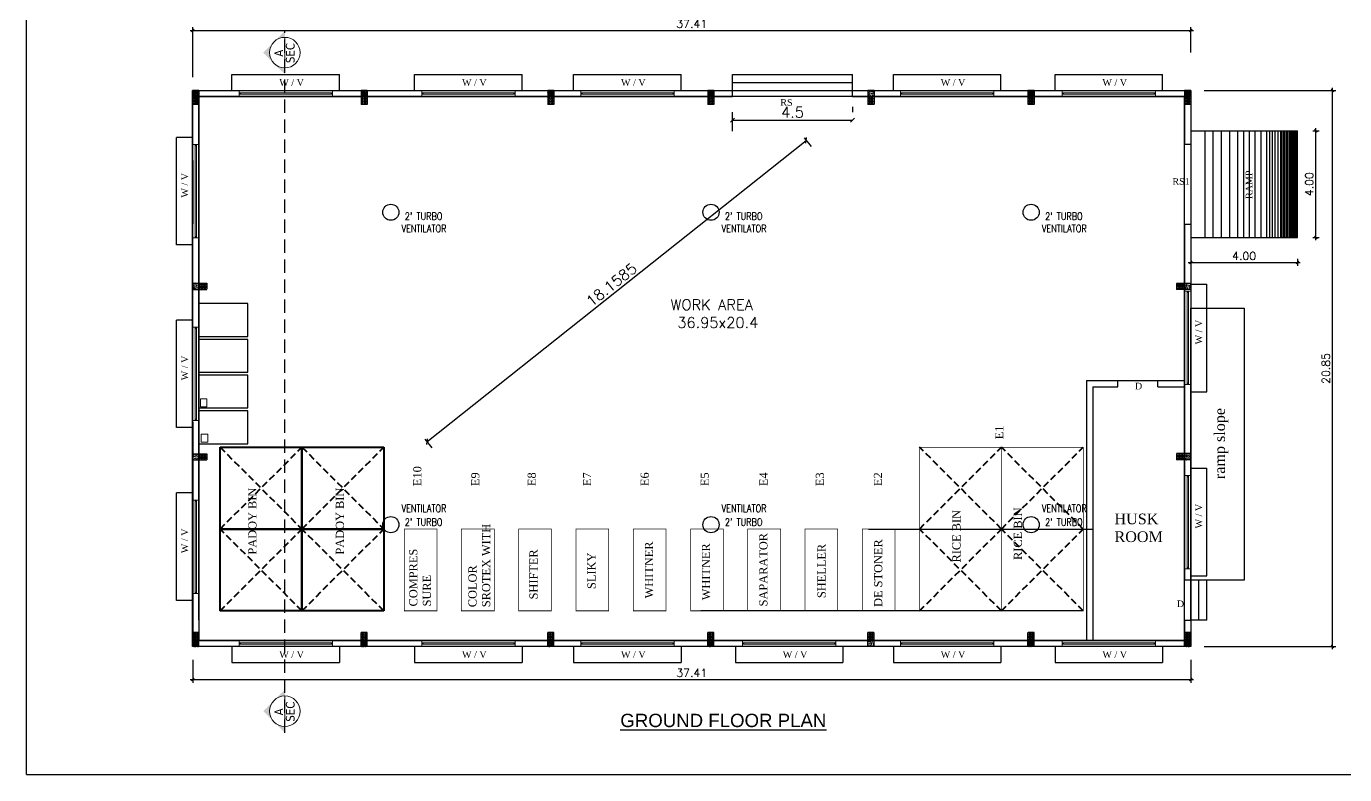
# Model space of a CAD drawing. Header units: metres. Extents: x 45752 to 165956, y -20087 to -17423.
# Drawn here: x 165832.45 to 165881.86, y -17618.93 to -17590.87 of the extents above; entities that cross this region are included whole.
import ezdxf
from ezdxf.enums import TextEntityAlignment as Align

# ---------------------------------------------------------------- set-up
doc = ezdxf.new("R2010")
doc.units = ezdxf.units.M
doc.header["$MEASUREMENT"] = 0
for name, pattern in [('CENTERX2', [20.32, 12.7, -2.54, 2.54, -2.54]), ('HIDDEN', [0.375, 0.25, -0.125]), ('HIDDEN2', [0.1875, 0.125, -0.0625])]:
    doc.linetypes.add(name, pattern=pattern)
doc.layers.get('0').update_dxf_attribs({"linetype": 'CONTINUOUS', "lineweight": 30})
doc.layers.get('Defpoints').update_dxf_attribs({"linetype": 'CONTINUOUS'})
for name, color, linetype, lineweight in [('2.5 Door-Window', 6, 'CONTINUOUS', 9), ('BLK_1_FLR_0_WASH', 243, 'CONTINUOUS', 5), ('COLUMN', 11, 'CONTINUOUS', 30), ('DIM', 8, 'CONTINUOUS', 25), ('DIME', 4, 'CONTINUOUS', 25), ('DIST_EXIT', 7, 'CONTINUOUS', 0), ('G.TEXT', 7, 'CONTINUOUS', 18), ('GRID CIRCULE', 8, 'CONTINUOUS', 18), ('WALL', 7, 'CONTINUOUS', 40)]:
    doc.layers.add(name, color=color, linetype=linetype, lineweight=lineweight)
for name, color, linetype in [('3.2 ELE1', 3, 'CONTINUOUS'), ('5.1 TEXT', 7, 'CENTERX2'), ('BLK_1_FLR_0_CARPET_AREA', 14, 'CONTINUOUS'), ('BLK_1_FLR_0_EXIT_WIDTH_DOOR', 2, 'CONTINUOUS'), ('BLK_1_FLR_0_REGULAR_ROOM_1', 4, 'CONTINUOUS'), ('BLK_1_FLR_0_URINAL', 235, 'CONTINUOUS'), ('BLK_1_FLR_0_WATER_CLOSET', 213, 'CONTINUOUS'), ('concrete beam', 219, 'CONTINUOUS'), ('EL-DP', 200, 'CONTINUOUS'), ('frame', 253, 'CONTINUOUS'), ('HACH', 8, 'CONTINUOUS'), ('road', 1, 'CONTINUOUS'), ('STEX', 1, 'CONTINUOUS'), ('Sub', 3, 'HIDDEN2'), ('Text', 4, 'CONTINUOUS'), ('TEXT-1', 6, 'CONTINUOUS')]:
    doc.layers.add(name, color=color, linetype=linetype)
doc.layers.add('BLK_1_COVERED_AREA', color=140, linetype='CONTINUOUS', plot=False)
doc.layers.add('BLK_1_FLR_0_BLT_UP_AREA', color=45, linetype='CONTINUOUS', plot=False)
doc.styles.add('NOS.', font='times.ttf')
doc.styles.add('ROMANS', font='romans')
doc.styles.add('ROMANT', font='arial.ttf')
doc.styles.add('RS', font='romans.shx')
doc.styles.get("Standard").update_dxf_attribs({"font": 'romans.shx'})
doc.styles.add('Title block Rev. text', font='tahoma.ttf')
doc.dimstyles.new('my1', dxfattribs={"dimtxt": 0.3, "dimasz": 0.1, "dimexe": 0.12, "dimexo": 0.5, "dimgap": 0.1, "dimtad": 1, "dimtoh": 1, "dimzin": 3, "dimdsep": 46, "dimtxsty": 'RS', "dimblk": 'OBLIQUE', "dimcen": 0.09, "dimdle": 0.1, "dimclrd": 8, "dimclre": 8, "dimclrt": 4, "dimadec": 0, "dimazin": 0, "dimtfac": 1, "dimtofl": 0, "dimtmove": 0, "dimatfit": 3, "dimldrblk": 'OBLIQUE', "dimfxl": 0, "dimtolj": 1, "dimtzin": 0, "dimarcsym": 0})
doc.dimstyles.get("Standard").update_dxf_attribs({"dimtxt": 0.4, "dimasz": 0.15, "dimexe": 0.3, "dimexo": 0.5, "dimgap": 0.1, "dimtad": 1, "dimtoh": 1, "dimdec": 4, "dimzin": 11, "dimdsep": 46, "dimtxsty": 'ROMANS', "dimblk": 'OBLIQUE', "dimcen": 0.09375, "dimadec": 0, "dimazin": 0, "dimtfac": 1, "dimtdec": 4, "dimtofl": 0, "dimtmove": 2, "dimatfit": 3, "dimfxl": 0, "dimtolj": 1, "dimtzin": 0, "dimarcsym": 0})
pattern_1 = [(320, (2625.09171, 1555.362774), (-0.0062752135, -0.0717260183), [0.0075, -0.0825]), (265, (2625.09171, 1555.362774), (0.0752192134, 0.0138751334), [0.006, -0.066]), (10.4514, (2625.091186, 1555.3568), (0.0689439542, -0.0578509382), [0.006374019, -0.0701142112]), (316.1842, (2625.11171, 1555.362774), (-0.0165519014, -0.1067241049), [0.01125, -0.12375]), (6.6356, (2625.11033, 1555.35388), (0.097411787, -0.0934662706), [0.0095610288, -0.1051713]), (261.1842, (2625.11171, 1555.36277), (0.09741186, -0.0934661945), [0.009, -0.099]), (291, (2625.10671, 1555.352774), (-0.0402618891, -0.0596907052), [0.0075, -0.0825]), (236, (2625.10671, 1555.352774), (0.0725150045, -0.0243315332), [0.006, -0.066]), (341.4514, (2625.10335, 1555.3478), (0.0322530497, -0.0840222629), [0.006374019, -0.0701142112]), (307.5, (2625.091708, 1555.362774), (0.03328938538, -0.00121598553), [0, -0.0652, 0, -0.067, 0, -0.06625]), (277.5, (2625.09171, 1555.362774), (0.0394411712, -0.02630695374), [0, -0.0382, 0, -0.0637, 0, -0.02525]), (237.5, (2625.091708, 1555.385074), (-0.00225548717, -0.05338224362), [0, -0.025, 0, -0.078, 0, -0.1035]), (227.5, (2625.09171, 1555.395074), (0.0100104982, -0.0583186169), [0, -0.0325, 0, -0.0518, 0, -0.0735])]

# ---------------------------------------------------------------- blocks, each defined once
blk = doc.blocks.new('ERERER')
at = {"layer": '2.5 Door-Window', "linetype": 'Continuous'}
for points in [[(417046, 159693), (417046, 159643), (417096, 159643), (417096, 159693)], [(420495, 159693), (420495, 159643), (420546, 159643), (420546, 159693)]]:
    blk.add_hatch(color=256, dxfattribs=at).paths.add_polyline_path(points)
for p, q in [((417046, 159693), (420546, 159693)), ((417046, 159643), (420546, 159643))]:
    blk.add_line(p, q, dxfattribs=at)
blk.add_lwpolyline([(417046, 159783), (420546, 159783), (420546, 159553), (417046, 159553), (417046, 159783)], dxfattribs=at)
for points in [[(417096, 159693), (417046, 159693), (417046, 159643), (417096, 159643)], [(420495, 159693), (420546, 159693), (420546, 159643), (420495, 159643)]]:
    blk.add_lwpolyline(points, close=True, dxfattribs=at)
blk = doc.blocks.new('col')
at = {"layer": 'concrete beam'}
h = blk.add_hatch(dxfattribs=at)
h.set_pattern_fill('AR-CONC', color=256, scale=0.01, angle=-90, style=0)
h.set_pattern_definition(pattern_1)
h.paths.add_polyline_path([(0.115, 0), (0.115, 0.23), (-0.115, 0.23), (-0.115, 0)])
h = blk.add_hatch(dxfattribs=at)
h.set_pattern_fill('AR-CONC', color=256, scale=0.01, angle=-90, style=0)
h.set_pattern_definition(pattern_1)
h.paths.add_polyline_path([(0.115, 0), (0.115, 0.23), (-0.115, 0.23), (-0.115, 0)])
for p, q in [((-0.115, 0), (-0.115, 0.23)), ((0.115, 0.23), (-0.115, 0.23)), ((-0.115, 0), (-0.115, 0.23)), ((0.115, 0), (-0.115, 0)), ((0.115, 0), (-0.115, 0)), ((0.115, 0), (0.115, 0.23)), ((0.115, 0), (0.115, 0.23))]:
    blk.add_line(p, q, dxfattribs=at)
at = {"layer": 'frame'}
for p, q in [((-0.115, 0.23), (-0.115, 0.53)), ((-0.115, 0.23), (-0.115, 0.53)), ((0.113, 0.53), (-0.113, 0.53)), ((0.113, 0.53), (-0.113, 0.53)), ((-0.003, 0.24), (-0.003, 0.53)), ((-0.003, 0.24), (-0.003, 0.53)), ((0.003, 0.24), (0.003, 0.53)), ((0.003, 0.24), (0.003, 0.53)), ((0.115, 0.23), (0.115, 0.53)), ((0.115, 0.23), (0.115, 0.53)), ((-0.003, 0.432), (-0.115, 0.432)), ((-0.003, 0.432), (-0.115, 0.432)), ((-0.003, 0.428), (-0.115, 0.428)), ((-0.003, 0.428), (-0.115, 0.428)), ((-0.003, 0.333), (-0.115, 0.333)), ((-0.003, 0.333), (-0.115, 0.333)), ((-0.003, 0.327), (-0.115, 0.327)), ((-0.003, 0.327), (-0.115, 0.327)), ((0.115, 0.24), (-0.115, 0.24)), ((0.115, 0.24), (-0.115, 0.24)), ((0.113, 0.23), (-0.113, 0.23)), ((0.113, 0.23), (-0.113, 0.23)), ((0.115, 0.432), (0.003, 0.432)), ((0.115, 0.432), (0.003, 0.432)), ((0.115, 0.428), (0.003, 0.428)), ((0.115, 0.428), (0.003, 0.428)), ((0.115, 0.333), (0.003, 0.333)), ((0.115, 0.333), (0.003, 0.333)), ((0.115, 0.327), (0.003, 0.327)), ((0.115, 0.327), (0.003, 0.327))]:
    blk.add_line(p, q, dxfattribs=at)
for centre in [(-0.06, 0.48), (-0.06, 0.48), (-0.06, 0.38), (-0.06, 0.38), (-0.06, 0.28), (-0.06, 0.28), (0.06, 0.48), (0.06, 0.48), (0.06, 0.38), (0.06, 0.38), (0.06, 0.28), (0.06, 0.28)]:
    blk.add_circle(centre, 0.014, dxfattribs=at)
blk = doc.blocks.new('_Oblique')
at = {"color": 0, "linetype": 'ByBlock', "lineweight": -2}
blk.add_line((-0.5, -0.5), (0.5, 0.5), dxfattribs=at)
blk = doc.blocks.new('*D127')
at = {"layer": 'Defpoints', "color": 0, "linetype": 'Continuous'}
for p in [(165876.097, -17599.091), (165880.097, -17599.091), (165880.097, -17599.729)]:
    blk.add_point(p, dxfattribs=at)
at = {"layer": 'DIM', "color": 8, "linetype": 'Continuous', "lineweight": -2}
for p, q in [((165876.097, -17599.591), (165876.097, -17599.849)), ((165880.097, -17599.591), (165880.097, -17599.849)), ((165875.997, -17599.729), (165880.197, -17599.729))]:
    blk.add_line(p, q, dxfattribs=at)
at = {"layer": 'DIM', "color": 8, "linetype": 'Continuous', "lineweight": -2, "xscale": 0.1, "yscale": 0.1, "zscale": 0.1, "rotation": 180}
blk.add_blockref('_Oblique', (165876.097, -17599.729), dxfattribs=at)
at = {"layer": 'DIM', "color": 8, "linetype": 'Continuous', "lineweight": -2, "xscale": 0.1, "yscale": 0.1, "zscale": 0.1}
blk.add_blockref('_Oblique', (165880.097, -17599.729), dxfattribs=at)
at = {"layer": 'DIM', "color": 4, "linetype": 'Continuous', "insert": (165878.097, -17599.479), "char_height": 0.3, "attachment_point": 5, "style": 'RS'}
blk.add_mtext('\\A1;4.00', dxfattribs=at)
blk = doc.blocks.new('*D128')
at = {"layer": 'Defpoints', "color": 0, "linetype": 'Continuous'}
for p in [(165880.169, -17594.788), (165880.79, -17594.788), (165880.169, -17598.788)]:
    blk.add_point(p, dxfattribs=at)
at = {"layer": 'DIM', "color": 8, "linetype": 'Continuous', "lineweight": -2}
for p, q in [((165880.79, -17598.888), (165880.79, -17594.688)), ((165880.669, -17594.788), (165880.91, -17594.788)), ((165880.669, -17598.788), (165880.91, -17598.788))]:
    blk.add_line(p, q, dxfattribs=at)
at = {"layer": 'DIM', "color": 8, "linetype": 'Continuous', "lineweight": -2, "xscale": 0.1, "yscale": 0.1, "zscale": 0.1}
for p, rotation in [((165880.79, -17594.788), 90), ((165880.79, -17598.788), 270)]:
    blk.add_blockref('_Oblique', p, dxfattribs=dict(at, rotation=rotation))
at = {"layer": 'DIM', "color": 4, "linetype": 'Continuous', "insert": (165880.54, -17596.788), "char_height": 0.3, "attachment_point": 5, "rotation": 90, "style": 'RS'}
blk.add_mtext('\\A1;4.00', dxfattribs=at)
blk = doc.blocks.new('*D129')
at = {"layer": 'Defpoints', "color": 0}
for p in [(165861.29, -17594.657), (165861.677, -17595.144), (165847.074, -17605.955)]:
    blk.add_point(p, dxfattribs=at)
at = {"layer": 'DIST_EXIT', "color": 0, "lineweight": -2}
for p, q in [((165847.462, -17606.443), (165861.677, -17595.144)), ((165861.601, -17595.048), (165861.864, -17595.379)), ((165847.386, -17606.347), (165847.649, -17606.678))]:
    blk.add_line(p, q, dxfattribs=at)
at = {"layer": 'DIST_EXIT', "color": 0, "lineweight": -2, "xscale": 0.15, "yscale": 0.15, "zscale": 0.15}
for p, rotation in [((165861.677, -17595.144), 38.47865675703114), ((165847.462, -17606.443), 218.4786567570311)]:
    blk.add_blockref('_Oblique', p, dxfattribs=dict(at, rotation=rotation))
at = {"layer": 'DIST_EXIT', "color": 0, "insert": (165854.383, -17600.559), "char_height": 0.4, "attachment_point": 5, "rotation": 38.4787, "style": 'ROMANS'}
blk.add_mtext('\\A1;18.1585', dxfattribs=at)
blk = doc.blocks.new('*D130')
at = {"layer": 'BLK_1_FLR_0_EXIT_WIDTH_DOOR', "color": 0, "lineweight": -2}
for p, q in [((165858.919, -17594.8), (165858.919, -17594.091)), ((165863.419, -17593.891), (165863.419, -17594.091)), ((165858.919, -17594.391), (165863.419, -17594.391))]:
    blk.add_line(p, q, dxfattribs=at)
at = {"layer": 'Defpoints', "color": 0}
for p in [(165863.419, -17594.391), (165863.419, -17594.391), (165858.919, -17595.3)]:
    blk.add_point(p, dxfattribs=at)
at = {"layer": 'BLK_1_FLR_0_EXIT_WIDTH_DOOR', "color": 0, "lineweight": -2, "xscale": 0.15, "yscale": 0.15, "zscale": 0.15, "rotation": 180}
blk.add_blockref('_Oblique', (165858.919, -17594.391), dxfattribs=at)
at = {"layer": 'BLK_1_FLR_0_EXIT_WIDTH_DOOR', "color": 0, "lineweight": -2, "xscale": 0.15, "yscale": 0.15, "zscale": 0.15}
blk.add_blockref('_Oblique', (165863.419, -17594.391), dxfattribs=at)
at = {"layer": 'BLK_1_FLR_0_EXIT_WIDTH_DOOR', "color": 0, "insert": (165861.169, -17594.091), "char_height": 0.4, "attachment_point": 5, "style": 'ROMANS'}
blk.add_mtext('\\A1;4.5', dxfattribs=at)
blk = doc.blocks.new('*D131')
at = {"layer": 'Defpoints', "color": 0}
for p in [(165876.097, -17591.024), (165876.097, -17592.355), (165838.684, -17593.272)]:
    blk.add_point(p, dxfattribs=at)
at = {"layer": 'road', "color": 8, "lineweight": -2}
for p, q in [((165838.584, -17591.024), (165876.197, -17591.024)), ((165838.684, -17592.772), (165838.684, -17590.904)), ((165876.097, -17591.855), (165876.097, -17590.904))]:
    blk.add_line(p, q, dxfattribs=at)
at = {"layer": 'road', "color": 8, "lineweight": -2, "xscale": 0.1, "yscale": 0.1, "zscale": 0.1, "rotation": 180}
blk.add_blockref('_Oblique', (165838.684, -17591.024), dxfattribs=at)
at = {"layer": 'road', "color": 8, "lineweight": -2, "xscale": 0.1, "yscale": 0.1, "zscale": 0.1}
blk.add_blockref('_Oblique', (165876.097, -17591.024), dxfattribs=at)
at = {"layer": 'road', "color": 4, "insert": (165857.39, -17590.774), "char_height": 0.3, "attachment_point": 5, "style": 'RS'}
blk.add_mtext('\\A1;37.41', dxfattribs=at)
blk = doc.blocks.new('*D132')
at = {"layer": 'Defpoints', "color": 0}
for p in [(165838.684, -17614.123), (165876.097, -17614.123), (165876.097, -17615.361)]:
    blk.add_point(p, dxfattribs=at)
at = {"layer": 'road', "color": 8, "lineweight": -2}
for p, q in [((165838.684, -17614.623), (165838.684, -17615.481)), ((165876.097, -17614.623), (165876.097, -17615.481)), ((165838.584, -17615.361), (165876.197, -17615.361))]:
    blk.add_line(p, q, dxfattribs=at)
at = {"layer": 'road', "color": 8, "lineweight": -2, "xscale": 0.1, "yscale": 0.1, "zscale": 0.1, "rotation": 180}
blk.add_blockref('_Oblique', (165838.684, -17615.361), dxfattribs=at)
at = {"layer": 'road', "color": 8, "lineweight": -2, "xscale": 0.1, "yscale": 0.1, "zscale": 0.1}
blk.add_blockref('_Oblique', (165876.097, -17615.361), dxfattribs=at)
at = {"layer": 'road', "color": 4, "insert": (165857.39, -17615.111), "char_height": 0.3, "attachment_point": 5, "style": 'RS'}
blk.add_mtext('\\A1;37.41', dxfattribs=at)
blk = doc.blocks.new('*D133')
at = {"layer": 'Defpoints', "color": 0}
for p in [(165876.097, -17593.272), (165881.413, -17593.272), (165876.097, -17614.123)]:
    blk.add_point(p, dxfattribs=at)
at = {"layer": 'road', "color": 8, "lineweight": -2}
for p, q in [((165876.597, -17593.272), (165881.533, -17593.272)), ((165881.413, -17614.223), (165881.413, -17593.172)), ((165876.597, -17614.123), (165881.533, -17614.123))]:
    blk.add_line(p, q, dxfattribs=at)
at = {"layer": 'road', "color": 8, "lineweight": -2, "xscale": 0.1, "yscale": 0.1, "zscale": 0.1}
for p, rotation in [((165881.413, -17593.272), 90), ((165881.413, -17614.123), 270)]:
    blk.add_blockref('_Oblique', p, dxfattribs=dict(at, rotation=rotation))
at = {"layer": 'road', "color": 4, "insert": (165881.163, -17603.697), "char_height": 0.3, "attachment_point": 5, "rotation": 90, "style": 'RS'}
blk.add_mtext('\\A1;20.85', dxfattribs=at)

msp = doc.modelspace()

# ---------------------------------------------------------------- hatches: boundary and pattern name
at = {"layer": 'GRID CIRCULE'}
h = msp.add_hatch(dxfattribs=at)
h.set_pattern_fill('ANSI31', color=256, scale=0.001185, angle=270, style=0)
h.set_pattern_definition([(225, (165958.9701889, -17003.19657401), (-0.00010471825134, 0.00010471825134), [])])
h.paths.add_polyline_path([(165841.73395, -17591.45002, -0.19891237), (165842.13845, -17591.28247), (165842.13845, -17591.04552)])
h.paths.add_polyline_path([(165841.73395, -17591.45002), (165841.32945, -17591.85452), (165841.73395, -17592.25902, -0.19891237), (165841.5664, -17591.85452, -0.19891237)])
h.paths.add_polyline_path([(165842.13845, -17592.66352), (165842.13845, -17592.42657, -0.19891237), (165841.73395, -17592.25902)])
h = msp.add_hatch(dxfattribs=at)
h.set_pattern_fill('ANSI31', color=256, scale=0.001185, angle=270, style=0)
h.set_pattern_definition([(225, (165958.9701889, -17027.89172994), (-0.00010471825134, 0.00010471825134), [])])
h.paths.add_polyline_path([(165841.73395, -17616.14518, -0.19891237), (165842.13845, -17615.97763), (165842.13845, -17615.74068)])
h.paths.add_polyline_path([(165841.73395, -17616.14518), (165841.32945, -17616.54967), (165841.73395, -17616.95417, -0.19891237), (165841.5664, -17616.54967, -0.19891237)])
h.paths.add_polyline_path([(165842.13845, -17617.35867), (165842.13845, -17617.12172, -0.19891237), (165841.73395, -17616.95417)])

# ---------------------------------------------------------------- linework, layer by layer
for p, q in [((165842.77995, -17608.95154), (165842.77995, -17608.07395)), ((165845.84662, -17608.95154), (165845.84662, -17608.07395))]:
    msp.add_line(p, q)
at = {"color": 8}
for p, q in [((165864.01541, -17609.71813), (165872.44757, -17609.71808)), ((165859.41542, -17612.78482), (165857.729, -17612.78476)), ((165872.06542, -17612.78478), (165859.41542, -17612.78482))]:
    msp.add_line(p, q, dxfattribs=at)
at = {"layer": '3.2 ELE1', "linetype": 'Continuous'}
for p, q in [((165840.15584, -17593.27163), (165840.15584, -17592.67163)), ((165844.18754, -17593.27163), (165844.18754, -17592.67163)), ((165847.00475, -17593.27163), (165847.00475, -17592.67163)), ((165851.03645, -17593.27163), (165851.03645, -17592.67163)), ((165852.96405, -17593.27163), (165852.96405, -17592.67163)), ((165856.99575, -17593.27163), (165856.99575, -17592.67163)), ((165864.94764, -17593.27163), (165864.94764, -17592.67163)), ((165868.97934, -17593.27163), (165868.97934, -17592.67163)), ((165871.00919, -17593.27163), (165871.00919, -17592.67163)), ((165875.04089, -17593.27163), (165875.04089, -17592.67163)), ((165838.68373, -17595.03403), (165838.08373, -17595.03403)), ((165838.68373, -17599.06573), (165838.08373, -17599.06573)), ((165876.09704, -17600.5375), (165876.69704, -17600.5375)), ((165838.68373, -17601.88414), (165838.08373, -17601.88414)), ((165876.09704, -17604.5692), (165876.69704, -17604.5692)), ((165838.68373, -17605.91584), (165838.08373, -17605.91584)), ((165876.09704, -17607.43958), (165876.69704, -17607.43958)), ((165838.68373, -17608.36649), (165838.08373, -17608.36649)), ((165876.09704, -17611.47128), (165876.69704, -17611.47128)), ((165838.68373, -17612.39819), (165838.08373, -17612.39819)), ((165840.15584, -17614.12314), (165840.15584, -17614.72314)), ((165844.18754, -17614.12314), (165844.18754, -17614.72314)), ((165847.00475, -17614.12314), (165847.00475, -17614.72314)), ((165851.03645, -17614.12314), (165851.03645, -17614.72314)), ((165852.96405, -17614.12314), (165852.96405, -17614.72314)), ((165856.99575, -17614.12314), (165856.99575, -17614.72314)), ((165859.02624, -17614.12314), (165859.02624, -17614.72314)), ((165863.05794, -17614.12314), (165863.05794, -17614.72314)), ((165864.94764, -17614.12314), (165864.94764, -17614.72314)), ((165868.97934, -17614.12314), (165868.97934, -17614.72314)), ((165871.00919, -17614.12314), (165871.00919, -17614.72314)), ((165875.04089, -17614.12314), (165875.04089, -17614.72314))]:
    msp.add_line(p, q, dxfattribs=at)
at = {"layer": '3.2 ELE1', "linetype": 'Continuous', "ltscale": 20}
for p, q in [((165840.15584, -17592.67163), (165844.18754, -17592.67163)), ((165847.00475, -17592.67163), (165851.03645, -17592.67163)), ((165852.96405, -17592.67163), (165856.99575, -17592.67163)), ((165864.94764, -17592.67163), (165868.97934, -17592.67163)), ((165871.00919, -17592.67163), (165875.04089, -17592.67163)), ((165838.08373, -17599.06573), (165838.08373, -17595.03403)), ((165876.69704, -17604.5692), (165876.69704, -17600.5375)), ((165838.08373, -17605.91584), (165838.08373, -17601.88414)), ((165876.69704, -17611.47128), (165876.69704, -17607.43958)), ((165838.08373, -17612.39819), (165838.08373, -17608.36649)), ((165840.15584, -17614.72314), (165844.18754, -17614.72314)), ((165847.00475, -17614.72314), (165851.03645, -17614.72314)), ((165852.96405, -17614.72314), (165856.99575, -17614.72314)), ((165859.02624, -17614.72314), (165863.05794, -17614.72314)), ((165864.94764, -17614.72314), (165868.97934, -17614.72314)), ((165871.00919, -17614.72314), (165875.04089, -17614.72314))]:
    msp.add_line(p, q, dxfattribs=at)
at = {"layer": 'BLK_1_COVERED_AREA'}
msp.add_lwpolyline([(165838.68343, -17593.27162), (165876.09676, -17593.27162), (165876.09676, -17614.12315), (165838.68343, -17614.12315)], close=True, dxfattribs=at)
at = {"layer": 'BLK_1_FLR_0_BLT_UP_AREA', "color": 45}
msp.add_lwpolyline([(165838.68343, -17593.27162), (165876.09676, -17593.27162), (165876.09676, -17614.12315), (165838.68343, -17614.12315)], close=True, dxfattribs=at)
at = {"layer": 'BLK_1_FLR_0_CARPET_AREA', "color": 14}
msp.add_lwpolyline([(165838.91343, -17613.89285), (165875.86655, -17613.89285), (165875.86655, -17593.50162), (165838.91343, -17593.50162)], close=True, dxfattribs=at)
at = {"layer": 'BLK_1_FLR_0_REGULAR_ROOM_1', "color": 4}
msp.add_lwpolyline([(165838.91343, -17613.89285), (165875.86655, -17613.89285), (165875.86655, -17593.50162), (165838.91343, -17593.50162)], close=True, dxfattribs=at)
at = {"layer": 'BLK_1_FLR_0_URINAL', "ltscale": 400}
msp.add_lwpolyline([(165840.75374, -17601.26718), (165838.91374, -17601.26718), (165838.91374, -17602.49385), (165840.75374, -17602.49385)], close=True, dxfattribs=at)
at = {"layer": 'BLK_1_FLR_0_WASH', "color": 60}
for points in [[(165838.97271, -17605.13636), (165838.97271, -17604.83636), (165839.21771, -17604.83636), (165839.21771, -17605.13636)], [(165839.0064, -17606.45459), (165839.0064, -17606.15459), (165839.25139, -17606.15459), (165839.25139, -17606.45459)]]:
    msp.add_lwpolyline(points, close=True, dxfattribs=at)
at = {"layer": 'BLK_1_FLR_0_WATER_CLOSET', "ltscale": 400}
msp.add_lwpolyline([(165840.75374, -17602.60885), (165838.91374, -17602.60885), (165838.91374, -17603.83552), (165840.75374, -17603.83552)], close=True, dxfattribs=at)
at = {"layer": 'BLK_1_FLR_0_WATER_CLOSET', "color": 2, "ltscale": 400}
msp.add_lwpolyline([(165840.75374, -17603.95052), (165838.91374, -17603.95052), (165838.91374, -17605.17718), (165840.75374, -17605.17718)], close=True, dxfattribs=at)
at = {"layer": 'BLK_1_FLR_0_WATER_CLOSET', "color": 1, "ltscale": 400}
msp.add_lwpolyline([(165840.75374, -17605.29218), (165838.91374, -17605.29218), (165838.91374, -17606.51885), (165840.75374, -17606.51885)], close=True, dxfattribs=at)
at = {"layer": 'EL-DP', "linetype": 'HIDDEN', "ltscale": 2}
msp.add_line((165842.13845, -17617.36044), (165842.13845, -17591.04556), dxfattribs=at)
at = {"layer": 'EL-DP', "linetype": 'Continuous'}
for p, q in [((165876.09705, -17594.78842), (165880.09705, -17594.78842)), ((165876.09705, -17594.78842), (165880.09705, -17594.78842)), ((165880.09705, -17598.78842), (165880.09705, -17594.78842)), ((165876.09705, -17598.78842), (165880.09705, -17598.78842))]:
    msp.add_line(p, q, dxfattribs=at)
at = {"layer": 'GRID CIRCULE'}
for p, q in [((165842.13845, -17591.28247), (165842.13845, -17592.42657)), ((165842.13845, -17592.48125), (165842.13845, -17591.66143)), ((165842.13845, -17615.97763), (165842.13845, -17617.12172)), ((165842.13845, -17617.1764), (165842.13845, -17616.35658))]:
    msp.add_line(p, q, dxfattribs=at)
for centre in [(165842.13845, -17591.85452), (165842.13845, -17616.54967)]:
    msp.add_circle(centre, 0.57205, dxfattribs=at)
at = {"layer": 'HACH', "linetype": 'Continuous'}
for p, q in [((165876.63229, -17598.78842), (165876.63229, -17594.78842)), ((165876.94057, -17598.78842), (165876.94057, -17594.78842)), ((165877.24886, -17598.78842), (165877.24886, -17594.78842)), ((165877.55715, -17598.78842), (165877.55715, -17594.78842)), ((165877.86544, -17598.78842), (165877.86544, -17594.78842)), ((165878.08238, -17598.78842), (165878.08238, -17594.78842)), ((165878.29933, -17598.78842), (165878.29933, -17594.78842)), ((165878.51627, -17598.78842), (165878.51627, -17594.78842)), ((165878.73321, -17598.78842), (165878.73321, -17594.78842)), ((165878.95016, -17598.78842), (165878.95016, -17594.78842)), ((165879.05442, -17598.78842), (165879.05442, -17594.78842)), ((165879.15867, -17598.78842), (165879.15867, -17594.78842)), ((165879.26293, -17598.78842), (165879.26293, -17594.78842)), ((165879.36719, -17598.78842), (165879.36719, -17594.78842)), ((165879.47145, -17598.78842), (165879.47145, -17594.78842)), ((165879.52703, -17598.78842), (165879.52703, -17594.78842)), ((165879.58261, -17598.78842), (165879.58261, -17594.78842)), ((165879.63819, -17598.78842), (165879.63819, -17594.78842)), ((165879.69377, -17598.78842), (165879.69377, -17594.78842)), ((165879.74935, -17598.78842), (165879.74935, -17594.78842)), ((165879.80493, -17598.78842), (165879.80493, -17594.78842)), ((165879.84105, -17598.78842), (165879.84105, -17594.78842)), ((165879.87718, -17598.78842), (165879.87718, -17594.78842)), ((165879.91331, -17598.78842), (165879.91331, -17594.78842)), ((165879.94943, -17598.78842), (165879.94943, -17594.78842)), ((165879.98556, -17598.78842), (165879.98556, -17594.78842)), ((165880.0087, -17598.78842), (165880.0087, -17594.78842)), ((165880.03185, -17598.78842), (165880.03185, -17594.78842)), ((165880.05499, -17598.78842), (165880.05499, -17594.78842)), ((165880.07814, -17598.78842), (165880.07814, -17594.78842))]:
    msp.add_line(p, q, dxfattribs=at)
msp.add_lwpolyline([(165878.09742, -17611.63832), (165876.09742, -17611.63832), (165876.09742, -17601.43832), (165878.09742, -17601.43832)], close=True, dxfattribs=at)
at = {"layer": 'road'}
for p, q in [((165858.91911, -17592.97162), (165858.91911, -17592.67162)), ((165858.91911, -17592.67162), (165863.41911, -17592.67162)), ((165863.41911, -17592.97231), (165863.41911, -17592.67162)), ((165838.68372, -17593.27162), (165858.91911, -17593.27162)), ((165858.91909, -17593.50183), (165858.91911, -17593.27222)), ((165858.91911, -17593.27162), (165858.91911, -17592.97162)), ((165858.91911, -17592.97162), (165863.41911, -17592.97162)), ((165858.91911, -17593.27162), (165863.41911, -17593.27231)), ((165863.41909, -17593.27162), (165876.09705, -17593.27162)), ((165863.41909, -17593.50192), (165863.41909, -17593.27191)), ((165863.41909, -17593.50192), (165863.41911, -17593.27231)), ((165863.41911, -17593.27231), (165863.41911, -17592.97162)), ((165838.6834, -17593.50162), (165838.68372, -17598.27516)), ((165838.9134, -17593.50162), (165838.91372, -17598.27515)), ((165858.9191, -17593.34821), (165858.91909, -17593.34821)), ((165876.09705, -17593.90057), (165876.09705, -17595.30005)), ((165876.09665, -17595.30005), (165875.86705, -17595.30003)), ((165876.09705, -17595.30005), (165876.09705, -17598.30005)), ((165838.68352, -17598.27516), (165838.68391, -17613.13832)), ((165876.09665, -17598.30005), (165875.86705, -17598.30003)), ((165876.09705, -17598.30005), (165876.09705, -17611.63832)), ((165872.19096, -17604.15171), (165872.19092, -17613.89315)), ((165872.19096, -17604.15171), (165875.86705, -17604.15171)), ((165873.36011, -17604.38171), (165873.36011, -17604.15171)), ((165874.86011, -17604.38171), (165874.86011, -17604.15171)), ((165872.42095, -17604.38171), (165872.42092, -17613.89315)), ((165872.42095, -17604.38171), (165873.36011, -17604.38171)), ((165874.86011, -17604.38171), (165875.86705, -17604.38171)), ((165876.09662, -17611.63832), (165875.86662, -17611.63832)), ((165876.09705, -17613.13831), (165876.09662, -17611.63832)), ((165876.39731, -17611.63832), (165876.09662, -17611.63832)), ((165876.39704, -17613.13831), (165876.39662, -17611.63832)), ((165876.69731, -17611.63832), (165876.39662, -17611.63832)), ((165876.69704, -17613.13831), (165876.69731, -17611.63832)), ((165838.68391, -17613.13832), (165838.68393, -17613.89315)), ((165838.91391, -17613.13831), (165838.91393, -17613.89315)), ((165875.86685, -17613.13832), (165876.09685, -17613.13831)), ((165876.09705, -17613.13831), (165876.09705, -17614.12315)), ((165876.39705, -17613.13831), (165876.09705, -17613.13831)), ((165876.69704, -17613.13831), (165876.39704, -17613.13831))]:
    msp.add_line(p, q, dxfattribs=at)
for points in [[(165838.91391, -17613.13831), (165838.9134, -17593.50162), (165858.91909, -17593.50162)], [(165863.41909, -17593.50192), (165875.86705, -17593.50192), (165875.86705, -17595.30003)], [(165875.86705, -17598.30003), (165875.86705, -17611.63832)], [(165875.86705, -17613.13832), (165875.86705, -17613.89315), (165838.68343, -17613.89315)]]:
    msp.add_lwpolyline(points, dxfattribs=at)
at = {"layer": 'STEX', "ltscale": 1500}
for q in [(165832.44991, -17550.37812), (165926.6935, -17618.92682)]:
    msp.add_line((165832.44991, -17618.92682), q, dxfattribs=at)
at = {"layer": 'Sub', "linetype": 'Continuous', "ltscale": 45}
for centre in [(165846.11186, -17597.84021), (165858.11186, -17597.84021), (165870.11186, -17597.84021), (165846.11186, -17609.55456), (165858.11186, -17609.55456), (165870.11186, -17609.55456)]:
    msp.add_circle(centre, 0.30278, dxfattribs=at)
at = {"layer": 'WALL', "color": 4}
for p, q in [((165839.71328, -17609.7182), (165839.71329, -17606.65154)), ((165839.71329, -17606.65154), (165842.77995, -17606.65154)), ((165842.77995, -17606.65154), (165842.77995, -17609.7182)), ((165842.77995, -17606.65154), (165845.84662, -17606.65154)), ((165842.77995, -17609.7182), (165842.77995, -17606.65154)), ((165845.84662, -17606.65154), (165845.84662, -17609.71821)), ((165842.77995, -17609.7182), (165839.71328, -17609.7182)), ((165845.84662, -17609.71821), (165842.77995, -17609.7182)), ((165842.77995, -17612.78487), (165842.77995, -17609.7182)), ((165842.77995, -17609.7182), (165845.84662, -17609.71821)), ((165845.84662, -17609.71821), (165845.84662, -17612.78487)), ((165845.84662, -17612.78487), (165842.77995, -17612.78487))]:
    msp.add_line(p, q, dxfattribs=at)
at = {"layer": 'WALL', "color": 8, "linetype": 'HIDDEN'}
for p, q in [((165839.71328, -17609.7182), (165842.77995, -17606.65154)), ((165839.71329, -17606.65154), (165842.77995, -17609.7182)), ((165842.77995, -17609.7182), (165845.84662, -17606.65154)), ((165842.77995, -17606.65154), (165845.84662, -17609.71821)), ((165868.99875, -17609.71812), (165865.93207, -17606.65146)), ((165865.93208, -17609.71812), (165868.99874, -17606.65145)), ((165872.06542, -17609.71812), (165868.99874, -17606.65146)), ((165868.99875, -17609.71812), (165872.06541, -17606.65145)), ((165839.71328, -17612.78487), (165842.77995, -17609.7182)), ((165842.77995, -17612.78487), (165839.71328, -17609.7182)), ((165845.84662, -17612.78487), (165842.77995, -17609.7182)), ((165842.77995, -17612.78487), (165845.84662, -17609.71821)), ((165868.99876, -17612.78478), (165865.93208, -17609.71812)), ((165865.93209, -17612.78479), (165868.99875, -17609.71812)), ((165872.06542, -17612.78478), (165868.99875, -17609.71812)), ((165868.99876, -17612.78479), (165872.06542, -17609.71812))]:
    msp.add_line(p, q, dxfattribs=at)
at = {"layer": 'WALL', "color": 8}
for p, q in [((165839.71328, -17612.78487), (165839.71328, -17609.7182)), ((165839.71328, -17609.7182), (165842.77995, -17609.7182)), ((165842.77995, -17609.7182), (165842.77995, -17612.78487)), ((165842.77995, -17612.78487), (165839.71328, -17612.78487))]:
    msp.add_line(p, q, dxfattribs=at)
at = {"layer": 'WALL', "color": 4, "const_width": 0.02556}
for points in [[(165839.71328, -17612.78487), (165839.71329, -17606.65154), (165842.77995, -17606.65154), (165842.77999, -17612.78485), (165839.71328, -17612.78487)], [(165842.77999, -17612.78487), (165845.84662, -17612.78483), (165845.84662, -17606.65154), (165842.77995, -17606.65156), (165842.77999, -17612.78483)], [(165865.93207, -17606.65146), (165868.99874, -17606.65145), (165868.99876, -17612.78478), (165865.93209, -17612.78479), (165865.93207, -17606.65146)], [(165868.99874, -17606.65146), (165872.06541, -17606.65145), (165872.06542, -17612.78478), (165868.99876, -17612.78479), (165868.99874, -17606.65146)], [(165839.71328, -17609.71719), (165845.84662, -17609.71821)], [(165846.61207, -17609.71817), (165847.83874, -17609.71816), (165847.83876, -17612.78483), (165846.61209, -17612.78484), (165846.61207, -17609.71817)], [(165848.75874, -17609.71815), (165849.98541, -17609.71815), (165849.98542, -17612.78481), (165848.75876, -17612.78482), (165848.75874, -17609.71815)], [(165850.90541, -17609.71809), (165852.13207, -17609.71809), (165852.13209, -17612.78475), (165850.90542, -17612.78476), (165850.90541, -17609.71809)], [(165853.05207, -17609.71813), (165854.27874, -17609.71812), (165854.27876, -17612.78479), (165853.05209, -17612.78479), (165853.05207, -17609.71813)], [(165855.19874, -17609.71811), (165856.42541, -17609.71811), (165856.42542, -17612.78477), (165855.19876, -17612.78478), (165855.19874, -17609.71811)], [(165857.34541, -17609.71815), (165858.57207, -17609.71814), (165858.57209, -17612.78481), (165857.34542, -17612.78482), (165857.34541, -17609.71815)], [(165859.49207, -17609.71815), (165860.71874, -17609.71814), (165860.71876, -17612.78481), (165859.49209, -17612.78482), (165859.49207, -17609.71815)], [(165861.63874, -17609.71814), (165862.86541, -17609.71813), (165862.86542, -17612.7848), (165861.63876, -17612.78481), (165861.63874, -17609.71814)], [(165863.78541, -17609.71813), (165865.01207, -17609.71812), (165865.01209, -17612.78479), (165863.78542, -17612.78479), (165863.78541, -17609.71813)], [(165865.93208, -17609.71812), (165868.99875, -17609.71812)], [(165868.99875, -17609.71812), (165872.06542, -17609.71812)]]:
    msp.add_lwpolyline(points, dxfattribs=at)

# ---------------------------------------------------------------- block references
at = {"linetype": 'Continuous', "xscale": 0.0010000000474975, "yscale": 0.0010000000474975, "zscale": 0.0010000000474975}
for p in [(165423.37579, -17753.05473), (165430.22471, -17753.05473), (165436.184, -17753.05473), (165448.1676, -17753.05473), (165454.22915, -17753.05473)]:
    msp.add_blockref('ERERER', p, dxfattribs=at)
at = {"linetype": 'Continuous', "yscale": 0.0010000000474975, "zscale": 0.0010000000474975}
for p, xscale, rotation in [((165998.46683, -18015.84578), 0.0010000000474975, 90), ((165716.31394, -18021.34925), -0.0010000000474975, 270), ((165998.46683, -18022.69589), 0.0010000000474975, 90), ((165716.31394, -18028.25133), -0.0010000000474975, 270), ((165998.46683, -18029.17824), 0.0010000000474975, 90), ((165423.37579, -17454.34004), -0.0010000000474975, 180), ((165430.22471, -17454.34004), -0.0010000000474975, 180), ((165436.184, -17454.34004), -0.0010000000474975, 180), ((165442.24619, -17454.34004), -0.0010000000474975, 180), ((165448.1676, -17454.34004), -0.0010000000474975, 180), ((165454.22915, -17454.34004), -0.0010000000474975, 180)]:
    msp.add_blockref('ERERER', p, dxfattribs=dict(at, xscale=xscale, rotation=rotation))
at = {"layer": 'COLUMN', "xscale": -1}
for p, rotation in [((165838.79843, -17593.27162), 180), ((165845.10936, -17593.27162), 180), ((165852.10936, -17593.27162), 180), ((165858.10936, -17593.27162), 180), ((165864.10936, -17593.27162), 180), ((165870.10936, -17593.27162), 180), ((165875.98205, -17593.27162), 180), ((165838.68358, -17600.61662), 270), ((165838.68372, -17607.00815), 270)]:
    msp.add_blockref('col', p, dxfattribs=dict(at, rotation=rotation))
at = {"layer": 'COLUMN', "rotation": 90}
for p in [(165876.09705, -17600.62162), (165876.09705, -17607.00565)]:
    msp.add_blockref('col', p, dxfattribs=at)
at = {"layer": 'COLUMN'}
for p in [(165838.79843, -17614.12315), (165845.10936, -17614.12315), (165852.10936, -17614.12315), (165858.10936, -17614.12315), (165864.10936, -17614.12315), (165870.10936, -17614.12315), (165875.98205, -17614.12315)]:
    msp.add_blockref('col', p, dxfattribs=at)

# ---------------------------------------------------------------- texts
at = {"layer": '5.1 TEXT', "style": 'NOS.'}
for s, p in [('W / V', (165841.93141, -17593.09795)), ('W / V', (165848.78032, -17593.09795)), ('W / V', (165854.73962, -17593.09795)), ('W / V', (165866.72321, -17593.09795)), ('W / V', (165872.78476, -17593.09795)), ('RS', (165860.71084, -17593.84844)), ('RS1', (165875.4082, -17596.81016)), ('D', (165874.00268, -17604.48185)), ('D', (165875.57233, -17612.64649)), ('W / V', (165841.93141, -17614.54753)), ('W / V', (165848.78032, -17614.54753)), ('W / V', (165854.73962, -17614.54753)), ('W / V', (165860.8018, -17614.54753)), ('W / V', (165866.72321, -17614.54753)), ('W / V', (165872.78476, -17614.54753))]:
    msp.add_text(s, height=0.25, dxfattribs=at).set_placement(p)
for s, height, p in [('W / V', 0.25, (165838.51006, -17597.29017)), ('RAMP', 0.25, (165878.40267, -17597.34434)), ('W / V', 0.25, (165876.52143, -17602.79363)), ('W / V', 0.25, (165838.51006, -17604.14027)), ('ramp slope', 0.4, (165877.37935, -17607.84683)), ('W / V', 0.25, (165876.52143, -17609.69572)), ('W / V', 0.25, (165838.51006, -17610.62263))]:
    msp.add_text(s, height=height, rotation=90, dxfattribs=at).set_placement(p)
at = {"layer": 'DIME'}
for s, p in [('WORK AREA', (165856.59511, -17601.5099)), ('36.95x20.4', (165856.85034, -17602.1753))]:
    msp.add_text(s, height=0.4, dxfattribs=at).set_placement(p)
at = {"layer": 'DIME', "insert": (165873.23664, -17609.13819), "char_height": 0.4, "width": 4.3793406, "attachment_point": 1}
msp.add_mtext('{\\fBookman Old Style|b0|i0|c0|p18;HUSK\\PROOM}', dxfattribs=at)
at = {"layer": 'G.TEXT', "ltscale": 2, "style": 'Title block Rev. text'}
for s, p in [('A', (165841.91289, -17591.87794)), ('SEC', (165842.34173, -17591.86995)), ('A', (165841.91289, -17616.57309)), ('SEC', (165842.34173, -17616.56511))]:
    msp.add_text(s, height=0.325, rotation=90, dxfattribs=at).set_placement(p, align=Align.MIDDLE)
at = {"layer": 'Text', "style": 'ROMANT'}
msp.add_text('%%UGROUND FLOOR PLAN', height=0.5, dxfattribs=at).set_placement((165858.57476, -17616.8942), align=Align.MIDDLE)
at = {"layer": 'Text', "char_height": 0.3066667, "attachment_point": 1, "rotation": 90}
for s, insert, width in [('{\\fBookman Old Style|b0|i0|c0|p18;E1}', (165868.76466, -17606.35375), 0.7934795), ('{\\fBookman Old Style|b0|i0|c0|p18;E10}', (165846.94811, -17608.10715), 0.7934795), ('{\\fBookman Old Style|b0|i0|c0|p18;E9}', (165849.12101, -17608.10715), 0.7934795), ('{\\fBookman Old Style|b0|i0|c0|p18;E8}', (165851.23964, -17608.10715), 0.7934795), ('{\\fBookman Old Style|b0|i0|c0|p18;E7}', (165853.31363, -17608.10715), 0.7934795), ('{\\fBookman Old Style|b0|i0|c0|p18;E6}', (165855.47388, -17608.10715), 0.7934795), ('{\\fBookman Old Style|b0|i0|c0|p18;E5}', (165857.7233, -17608.10715), 0.7934795), ('{\\fBookman Old Style|b0|i0|c0|p18;E4}', (165859.92901, -17608.10715), 0.7934795), ('{\\fBookman Old Style|b0|i0|c0|p18;E3}', (165862.04035, -17608.10715), 0.7934795), ('{\\fBookman Old Style|b0|i0|c0|p18;E2}', (165864.21728, -17608.10715), 0.7934795), ('{\\fBookman Old Style|b0|i0|c0|p18;PADOY BIN}', (165840.76809, -17610.67577), 4.3793406), ('{\\fBookman Old Style|b0|i0|c0|p18;PADOY BIN}', (165844.04797, -17610.67577), 4.3793406), ('{\\fBookman Old Style|b0|i0|c0|p18;RICE BIN}', (165867.15875, -17610.97216), 4.3793406), ('{\\fBookman Old Style|b0|i0|c0|p18;RICE BIN}', (165869.46183, -17610.87679), 4.3793406), ('{\\fBookman Old Style|b0|i0|c0|p18;COLOR\\PSROTEX WITH}', (165849.01792, -17612.64816), 4.3793406), ('{\\fBookman Old Style|b0|i0|c0|p18;SAPARATOR}', (165859.92099, -17612.62029), 4.3793406), ('{\\fBookman Old Style|b0|i0|c0|p18;DE STONER}', (165864.22439, -17612.63763), 4.3793406), ('{\\fBookman Old Style|b0|i0|c0|p18;COMPRES \\PSURE}', (165846.7989, -17612.61942), 4.3793406), ('{\\fBookman Old Style|b0|i0|c0|p18;SHIFTER}', (165851.30763, -17612.3576), 4.3793406), ('{\\fBookman Old Style|b0|i0|c0|p18;WHITNER}', (165855.63396, -17612.31935), 4.3793406), ('{\\fBookman Old Style|b0|i0|c0|p18;WHITNER}', (165857.77025, -17612.38838), 4.3793406), ('{\\fBookman Old Style|b0|i0|c0|p18;SHELLER}', (165862.10443, -17612.30649), 4.3793406), ('{\\fBookman Old Style|b0|i0|c0|p18;SLIKY}', (165853.48247, -17611.96677), 4.3793406)]:
    msp.add_mtext(s, dxfattribs=dict(at, insert=insert, width=width))
at = {"layer": 'TEXT-1', "style": 'RS', "width": 0.8}
for s, p in [("2' TURBO", (165846.63471, -17598.13012)), ("2' TURBO", (165858.63471, -17598.13012)), ("2' TURBO", (165870.63471, -17598.13012)), (' VENTILATOR ', (165846.35865, -17598.59091)), (' VENTILATOR ', (165858.35865, -17598.59091)), (' VENTILATOR ', (165870.35865, -17598.59091)), (' VENTILATOR ', (165846.35865, -17609.08141)), (' VENTILATOR ', (165858.35865, -17609.08141)), (' VENTILATOR ', (165870.35865, -17609.08141)), ("2' TURBO", (165846.63471, -17609.59505)), ("2' TURBO", (165858.63471, -17609.59505)), ("2' TURBO", (165870.63471, -17609.59505))]:
    msp.add_text(s, height=0.277545, dxfattribs=at).set_placement(p)

# ---------------------------------------------------------------- dimensions: what is measured, and where the dimension line sits
at = {"layer": 'BLK_1_FLR_0_EXIT_WIDTH_DOOR'}
dim = msp.add_linear_dim(base=(165863.41909, -17594.39115), p1=(165858.91909, -17595.2996), p2=(165863.41909, -17594.39115), dimstyle='Standard', override={"dimpost": '\\X'}, dxfattribs=at)
dim.commit()
dim.dimension.update_dxf_attribs({"geometry": '*D130', "text_midpoint": (165861.16909, -17594.09115)})
at = {"layer": 'DIM', "linetype": 'Continuous'}
dim = msp.add_linear_dim(base=(165880.78979, -17594.78842), p1=(165880.16873, -17598.78842), p2=(165880.16873, -17594.78842), angle=90, dimstyle='my1', override={"dimpost": '\\X'}, dxfattribs=at)
dim.commit()
dim.dimension.update_dxf_attribs({"geometry": '*D128', "text_midpoint": (165880.53979, -17596.78842)})
dim = msp.add_linear_dim(base=(165880.09705, -17599.72924), p1=(165876.09705, -17599.09135), p2=(165880.09705, -17599.09135), dimstyle='my1', override={"dimpost": '\\X'}, dxfattribs=at)
dim.commit()
dim.dimension.update_dxf_attribs({"geometry": '*D127', "text_midpoint": (165878.09705, -17599.47924)})
at = {"layer": 'DIST_EXIT'}
dim = msp.add_aligned_dim(p1=(165847.0744, -17605.95529), p2=(165861.28958, -17594.65667), distance=-0.62295, dimstyle='Standard', override={"dimpost": '\\X'}, dxfattribs=at)
dim.commit()
dim.dimension.update_dxf_attribs({"geometry": '*D129', "text_midpoint": (165854.38294, -17600.55879)})
at = {"layer": 'road', "color": 7}
for base, p1, p2, picture, middle in [((165876.09705, -17591.02364), (165838.68372, -17593.27162), (165876.09705, -17592.35549), '*D131', (165857.39038, -17590.77364)), ((165876.09705, -17615.36085), (165838.68372, -17614.12315), (165876.09705, -17614.12315), '*D132', (165857.39038, -17615.11085))]:
    dim = msp.add_linear_dim(base=base, p1=p1, p2=p2, dimstyle='my1', override={"dimpost": '\\X'}, dxfattribs=at)
    dim.commit()
    dim.dimension.update_dxf_attribs({"geometry": picture, "text_midpoint": middle})
dim = msp.add_linear_dim(base=(165881.4134, -17593.27162), p1=(165876.09705, -17614.12315), p2=(165876.09705, -17593.27162), angle=90, dimstyle='my1', override={"dimpost": '\\X'}, dxfattribs=at)
dim.commit()
dim.dimension.update_dxf_attribs({"geometry": '*D133', "text_midpoint": (165881.1634, -17603.69738)})

doc.saveas('drawing.dxf')
